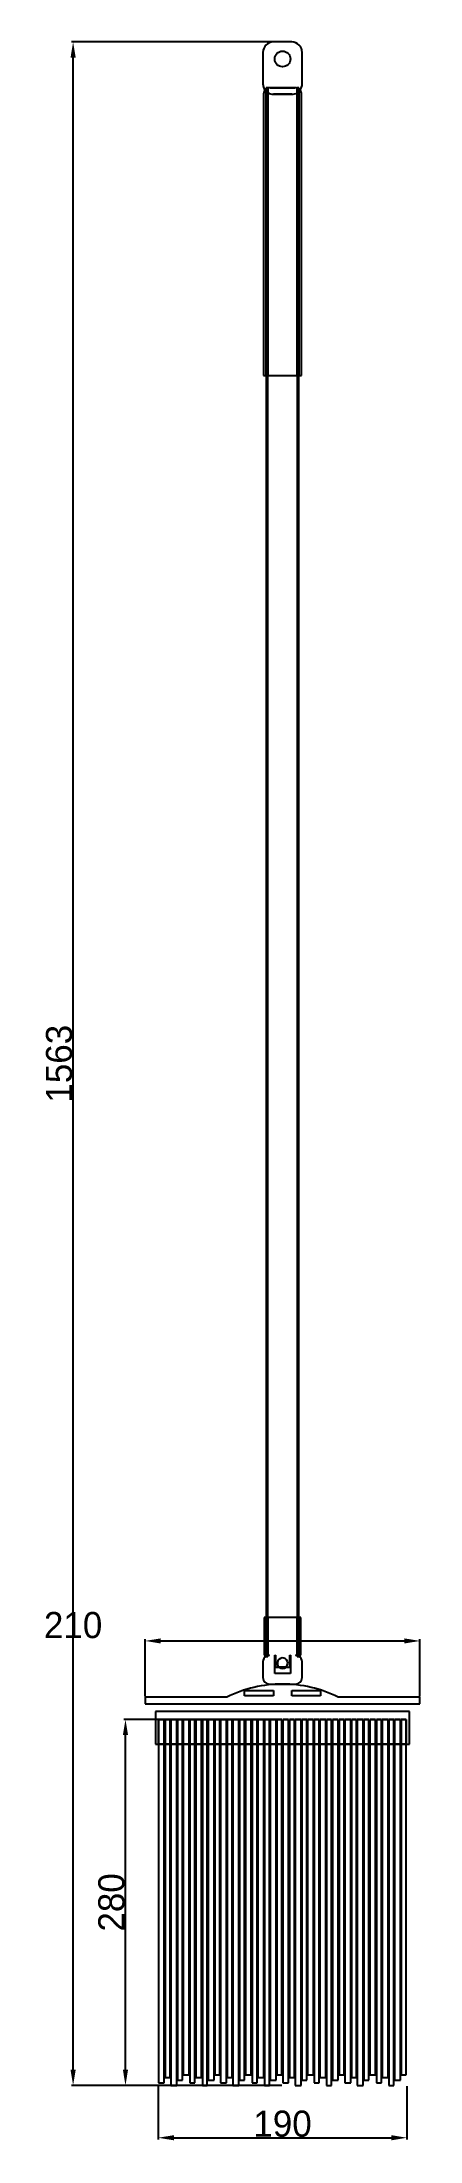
# Model space of a CAD drawing. Header units: millimetres. Extents: x -184 to 105, y -42 to 1563.
import ezdxf

# ---------------------------------------------------------------- set-up
doc = ezdxf.new("R2010")
doc.units = ezdxf.units.MM
doc.dimstyles.get("Standard").update_dxf_attribs({"dimtxt": 20, "dimasz": 12, "dimexe": 1.25, "dimexo": 0.625, "dimtad": 1, "dimcen": 2.5, "dimazin": 3, "dimtfac": 1, "dimtmove": 0, "dimatfit": 3})

msp = doc.modelspace()

# ---------------------------------------------------------------- linework, layer by layer
for p, q in [((7, 1563), (-7, 1563)), ((-15, 1555), (-15, 1531)), ((15, 1531), (15, 1555)), ((-12.5, 1527), (-12.5, 1528)), ((-12.5, 1528), (-11.3, 1528)), ((-11.3, 1528), (-12.5, 1528)), ((-12.5, 1528), (-12.5, 1527)), ((-12.5, 1527), (-12.5, 1525.191)), ((-12.5, 1525.191), (-12.5, 1527)), ((-11.3, 1528), (-11.3, 1527.665)), ((-11.3, 1527.665), (-11.3, 1528)), ((-11.3, 1527.665), (-11.3, 1524.254)), ((-11.3, 1524.254), (-11.3, 1527.665)), ((-9.5, 1528), (9.5, 1528)), ((9.5, 1528), (-9.5, 1528)), ((12.5, 1528), (11.3, 1528)), ((11.3, 1528), (11.3, 1527.665)), ((11.3, 1527.665), (11.3, 1528)), ((11.3, 1528), (12.5, 1528)), ((11.3, 1527.665), (11.3, 1524.254)), ((11.3, 1524.254), (11.3, 1527.665)), ((12.5, 1527), (12.5, 1528)), ((12.5, 1528), (12.5, 1527)), ((12.5, 1525.191), (12.5, 1527)), ((12.5, 1527), (12.5, 1525.191)), ((-14.5, 1523), (-14.5, 1308)), ((-12.5, 1525.191), (-12.5, 1308)), ((-12.5, 1308), (-12.5, 1525.191)), ((-11.3, 1524.254), (-11.3, 1308)), ((-11.3, 1308), (-11.3, 1524.254)), ((7, 1523), (-7, 1523)), ((-7, 1523), (7, 1523)), ((11.3, 1524.254), (11.3, 1308)), ((11.3, 1308), (11.3, 1524.254)), ((12.5, 1308), (12.5, 1525.191)), ((12.5, 1525.191), (12.5, 1308)), ((14.5, 1308), (14.5, 1523)), ((-14.5, 1308), (-12.5, 1308)), ((-11.3, 1308), (-12.5, 1308)), ((-12.5, 1308), (-12.5, 358)), ((-12.5, 1308), (-11.3, 1308)), ((-11.3, 1308), (11.3, 1308)), ((-11.3, 358), (-11.3, 1308)), ((12.5, 1308), (11.3, 1308)), ((11.3, 1308), (11.3, 358)), ((11.3, 1308), (12.5, 1308)), ((12.5, 358), (12.5, 1308)), ((12.5, 1308), (14.5, 1308)), ((-12.5, 358), (-14, 358)), ((-14, 358), (-14, 329)), ((-11.3, 358), (-12.5, 358)), ((-12.5, 358), (-12.5, 329)), ((-12.5, 358), (-11.3, 358)), ((-12.5, 329), (-12.5, 358)), ((11.3, 358), (-11.3, 358)), ((-11.3, 358), (-11.3, 329)), ((-11.3, 329), (-11.3, 358)), ((12.5, 358), (11.3, 358)), ((11.3, 358), (11.3, 329)), ((11.3, 358), (12.5, 358)), ((11.3, 329), (11.3, 358)), ((14, 358), (12.5, 358)), ((12.5, 358), (12.5, 329)), ((12.5, 329), (12.5, 358)), ((14, 329), (14, 358)), ((-15, 324), (-15, 312)), ((-14, 329), (-12.5, 329)), ((-12.5, 329), (-11.3, 329)), ((-11.3, 329), (-12.5, 329)), ((-12.5, 329), (-12.5, 328.33)), ((-12.5, 328), (-12.5, 328.33)), ((-12.5, 328.33), (-12.5, 328)), ((-11.3, 328), (-12.5, 328)), ((-12.5, 328), (-11.3, 328)), ((-11.3, 329), (-10, 329)), ((-11.3, 328.828), (-11.3, 329)), ((-11.3, 328.828), (-11.3, 328)), ((-11.3, 328), (-11.3, 328.828)), ((-6, 315), (-6, 329)), ((-6, 329), (-5.5, 329)), ((-5.5, 329), (-5.5, 320)), ((5.5, 320), (5.5, 329)), ((5.5, 329), (6, 329)), ((6, 329), (6, 315)), ((10, 329), (11.3, 329)), ((11.3, 329), (12.5, 329)), ((12.5, 329), (11.3, 329)), ((11.3, 329), (11.3, 328.828)), ((11.3, 328), (11.3, 328.828)), ((11.3, 328.828), (11.3, 328)), ((12.5, 328), (11.3, 328)), ((11.3, 328), (12.5, 328)), ((12.5, 329), (14, 329)), ((12.5, 328.33), (12.5, 329)), ((12.5, 328.33), (12.5, 328)), ((12.5, 328), (12.5, 328.33)), ((15, 312), (15, 324)), ((-10, 307), (0, 307)), ((6, 315), (-6, 315)), ((-5.5, 320), (-2.646, 320)), ((-2.646, 320), (2.646, 320)), ((2.646, 320), (-2.646, 320)), ((0, 307), (10, 307)), ((2.646, 320), (5.5, 320)), ((-42.5, 297), (-105, 297)), ((-105, 297), (-105, 292)), ((-105, 292), (105, 292)), ((-29, 298), (-29, 302)), ((-29, 302), (-7, 302)), ((-7, 298), (-29, 298)), ((-7, 302), (-7, 298)), ((7, 298), (7, 302)), ((7, 302), (29, 302)), ((29, 298), (7, 298)), ((29, 302), (29, 298)), ((105, 297), (42.5, 297)), ((105, 292), (105, 297)), ((97, 286), (-97, 286)), ((-97, 286), (-97, 261)), ((-90.35, 280), (-94.85, 280)), ((-94.85, 280), (-94.85, 261)), ((-94.85, 261), (-94.85, 280)), ((-94.85, 280), (-90.35, 280)), ((-90.35, 261), (-90.35, 280)), ((-90.35, 280), (-90.35, 261)), ((-89.755, 261), (-89.755, 280)), ((-89.755, 280), (-85.948, 280)), ((-89.755, 280), (-89.755, 261)), ((-85.948, 280), (-89.755, 280)), ((-85.948, 280), (-85.948, 261)), ((-85.948, 261), (-85.948, 280)), ((-85.353, 261), (-85.353, 280)), ((-85.353, 280), (-80.853, 280)), ((-85.353, 280), (-85.353, 261)), ((-80.853, 280), (-85.353, 280)), ((-80.853, 280), (-80.853, 261)), ((-80.853, 261), (-80.853, 280)), ((-80.257, 261), (-80.257, 280)), ((-80.257, 280), (-76.451, 280)), ((-80.257, 280), (-80.257, 261)), ((-76.451, 280), (-80.257, 280)), ((-76.451, 280), (-76.451, 261)), ((-76.451, 261), (-76.451, 280)), ((-75.855, 261), (-75.855, 280)), ((-75.855, 280), (-71.355, 280)), ((-75.855, 280), (-75.855, 261)), ((-71.355, 280), (-75.855, 280)), ((-71.355, 280), (-71.355, 261)), ((-71.355, 261), (-71.355, 280)), ((-70.76, 261), (-70.76, 280)), ((-70.76, 280), (-66.953, 280)), ((-70.76, 280), (-70.76, 261)), ((-66.953, 280), (-70.76, 280)), ((-66.953, 280), (-66.953, 261)), ((-66.953, 261), (-66.953, 280)), ((-66.358, 261), (-66.358, 280)), ((-66.358, 280), (-61.858, 280)), ((-66.358, 280), (-66.358, 261)), ((-61.858, 280), (-66.358, 280)), ((-61.858, 280), (-61.858, 261)), ((-61.858, 261), (-61.858, 280)), ((-61.262, 261), (-61.262, 280)), ((-61.262, 280), (-57.456, 280)), ((-61.262, 280), (-61.262, 261)), ((-57.456, 280), (-61.262, 280)), ((-57.456, 280), (-57.456, 261)), ((-57.456, 261), (-57.456, 280)), ((-56.86, 261), (-56.86, 280)), ((-56.86, 280), (-52.36, 280)), ((-56.86, 280), (-56.86, 261)), ((-52.36, 280), (-56.86, 280)), ((-52.36, 280), (-52.36, 261)), ((-52.36, 261), (-52.36, 280)), ((-51.765, 261), (-51.765, 280)), ((-51.765, 280), (-47.958, 280)), ((-51.765, 280), (-51.765, 261)), ((-47.958, 280), (-51.765, 280)), ((-47.958, 280), (-47.958, 261)), ((-47.958, 261), (-47.958, 280)), ((-47.363, 261), (-47.363, 280)), ((-47.363, 280), (-42.863, 280)), ((-47.363, 280), (-47.363, 261)), ((-42.863, 280), (-47.363, 280)), ((-42.863, 280), (-42.863, 261)), ((-42.863, 261), (-42.863, 280)), ((-42.267, 261), (-42.267, 280)), ((-42.267, 280), (-38.461, 280)), ((-42.267, 280), (-42.267, 261)), ((-38.461, 280), (-42.267, 280)), ((-38.461, 280), (-38.461, 261)), ((-38.461, 261), (-38.461, 280)), ((-37.865, 261), (-37.865, 280)), ((-37.865, 280), (-33.365, 280)), ((-37.865, 280), (-37.865, 261)), ((-33.365, 280), (-37.865, 280)), ((-33.365, 280), (-33.365, 261)), ((-33.365, 261), (-33.365, 280)), ((-32.77, 261), (-32.77, 280)), ((-32.77, 280), (-28.963, 280)), ((-32.77, 280), (-32.77, 261)), ((-28.963, 280), (-32.77, 280)), ((-28.963, 280), (-28.963, 261)), ((-28.963, 261), (-28.963, 280)), ((-28.368, 261), (-28.368, 280)), ((-28.368, 280), (-23.868, 280)), ((-28.368, 280), (-28.368, 261)), ((-23.868, 280), (-28.368, 280)), ((-23.868, 280), (-23.868, 261)), ((-23.868, 261), (-23.868, 280)), ((-23.273, 261), (-23.273, 280)), ((-23.273, 280), (-19.466, 280)), ((-23.273, 280), (-23.273, 261)), ((-19.466, 280), (-23.273, 280)), ((-19.466, 280), (-19.466, 261)), ((-19.466, 261), (-19.466, 280)), ((-18.871, 261), (-18.871, 280)), ((-18.871, 280), (-14.371, 280)), ((-18.871, 280), (-18.871, 261)), ((-14.371, 280), (-18.871, 280)), ((-14.371, 280), (-14.371, 261)), ((-14.371, 261), (-14.371, 280)), ((-13.775, 261), (-13.775, 280)), ((-13.775, 280), (-9.969, 280)), ((-13.775, 280), (-13.775, 261)), ((-9.969, 280), (-13.775, 280)), ((-9.969, 280), (-9.969, 261)), ((-9.969, 261), (-9.969, 280)), ((-9.373, 261), (-9.373, 280)), ((-9.373, 280), (-4.873, 280)), ((-9.373, 280), (-9.373, 261)), ((-4.873, 280), (-9.373, 280)), ((-4.873, 280), (-4.873, 261)), ((-4.873, 261), (-4.873, 280)), ((-4.278, 261), (-4.278, 280)), ((-4.278, 280), (-0.471, 280)), ((-4.278, 280), (-4.278, 261)), ((-0.471, 280), (-4.278, 280)), ((-0.471, 280), (-0.471, 261)), ((-0.471, 261), (-0.471, 280)), ((0.124, 261), (0.124, 280)), ((0.124, 280), (4.624, 280)), ((0.124, 280), (0.124, 261)), ((4.624, 280), (0.124, 280)), ((4.624, 280), (4.624, 261)), ((4.624, 261), (4.624, 280)), ((5.22, 261), (5.22, 280)), ((5.22, 280), (9.026, 280)), ((5.22, 280), (5.22, 261)), ((9.026, 280), (5.22, 280)), ((9.026, 280), (9.026, 261)), ((9.026, 261), (9.026, 280)), ((9.622, 261), (9.622, 280)), ((9.622, 280), (14.122, 280)), ((14.122, 280), (9.622, 280)), ((9.622, 280), (9.622, 261)), ((14.122, 280), (14.122, 261)), ((14.122, 261), (14.122, 280)), ((14.717, 261), (14.717, 280)), ((14.717, 280), (18.524, 280)), ((18.524, 280), (14.717, 280)), ((14.717, 280), (14.717, 261)), ((18.524, 280), (18.524, 261)), ((18.524, 261), (18.524, 280)), ((19.119, 261), (19.119, 280)), ((19.119, 280), (23.619, 280)), ((23.619, 280), (19.119, 280)), ((19.119, 280), (19.119, 261)), ((23.619, 280), (23.619, 261)), ((23.619, 261), (23.619, 280)), ((24.215, 261), (24.215, 280)), ((24.215, 280), (28.021, 280)), ((28.021, 280), (24.215, 280)), ((24.215, 280), (24.215, 261)), ((28.021, 280), (28.021, 261)), ((28.021, 261), (28.021, 280)), ((28.617, 261), (28.617, 280)), ((28.617, 280), (33.117, 280)), ((33.117, 280), (28.617, 280)), ((28.617, 280), (28.617, 261)), ((33.117, 280), (33.117, 261)), ((33.117, 261), (33.117, 280)), ((33.712, 261), (33.712, 280)), ((33.712, 280), (37.519, 280)), ((37.519, 280), (33.712, 280)), ((33.712, 280), (33.712, 261)), ((37.519, 280), (37.519, 261)), ((37.519, 261), (37.519, 280)), ((38.114, 261), (38.114, 280)), ((38.114, 280), (42.614, 280)), ((42.614, 280), (38.114, 280)), ((38.114, 280), (38.114, 261)), ((42.614, 280), (42.614, 261)), ((42.614, 261), (42.614, 280)), ((43.21, 261), (43.21, 280)), ((43.21, 280), (47.016, 280)), ((47.016, 280), (43.21, 280)), ((43.21, 280), (43.21, 261)), ((47.016, 280), (47.016, 261)), ((47.016, 261), (47.016, 280)), ((47.612, 261), (47.612, 280)), ((47.612, 280), (52.112, 280)), ((52.112, 280), (47.612, 280)), ((47.612, 280), (47.612, 261)), ((52.112, 280), (52.112, 261)), ((52.112, 261), (52.112, 280)), ((52.707, 261), (52.707, 280)), ((52.707, 280), (56.514, 280)), ((56.514, 280), (52.707, 280)), ((52.707, 280), (52.707, 261)), ((56.514, 280), (56.514, 261)), ((56.514, 261), (56.514, 280)), ((57.109, 261), (57.109, 280)), ((57.109, 280), (61.609, 280)), ((61.609, 280), (57.109, 280)), ((57.109, 280), (57.109, 261)), ((61.609, 280), (61.609, 261)), ((61.609, 261), (61.609, 280)), ((62.204, 261), (62.204, 280)), ((62.204, 280), (66.011, 280)), ((66.011, 280), (62.204, 280)), ((62.204, 280), (62.204, 261)), ((66.011, 280), (66.011, 261)), ((66.011, 261), (66.011, 280)), ((66.606, 261), (66.606, 280)), ((66.606, 280), (71.106, 280)), ((71.106, 280), (66.606, 280)), ((66.606, 280), (66.606, 261)), ((71.106, 280), (71.106, 261)), ((71.106, 261), (71.106, 280)), ((71.702, 261), (71.702, 280)), ((71.702, 280), (75.508, 280)), ((75.508, 280), (71.702, 280)), ((71.702, 280), (71.702, 261)), ((75.508, 280), (75.508, 261)), ((75.508, 261), (75.508, 280)), ((76.104, 261), (76.104, 280)), ((76.104, 280), (80.604, 280)), ((80.604, 280), (76.104, 280)), ((76.104, 280), (76.104, 261)), ((80.604, 280), (80.604, 261)), ((80.604, 261), (80.604, 280)), ((81.199, 261), (81.199, 280)), ((81.199, 280), (85.006, 280)), ((85.006, 280), (81.199, 280)), ((81.199, 280), (81.199, 261)), ((85.006, 280), (85.006, 261)), ((85.006, 261), (85.006, 280)), ((85.601, 261), (85.601, 280)), ((85.601, 280), (90.101, 280)), ((90.101, 280), (85.601, 280)), ((85.601, 280), (85.601, 261)), ((90.101, 280), (90.101, 261)), ((90.101, 261), (90.101, 280)), ((90.697, 261), (90.697, 280)), ((90.697, 280), (94.503, 280)), ((94.503, 280), (90.697, 280)), ((90.697, 280), (90.697, 261)), ((94.503, 280), (94.503, 261)), ((94.503, 261), (94.503, 280)), ((97, 261), (97, 286)), ((-97, 261), (-94.85, 261)), ((-90.35, 261), (-94.85, 261)), ((-94.85, 261), (-94.85, 2)), ((-94.85, 261), (-90.35, 261)), ((-90.35, 2), (-90.35, 261)), ((-90.35, 261), (-89.755, 261)), ((-85.948, 261), (-89.755, 261)), ((-89.755, 261), (-89.755, 6)), ((-89.755, 261), (-85.948, 261)), ((-85.948, 261), (-85.353, 261)), ((-85.948, 6), (-85.948, 261)), ((-80.853, 261), (-85.353, 261)), ((-85.353, 261), (-85.353, 0)), ((-85.353, 261), (-80.853, 261)), ((-80.853, 261), (-80.257, 261)), ((-80.853, 0), (-80.853, 261)), ((-76.451, 261), (-80.257, 261)), ((-80.257, 261), (-80.257, 4)), ((-80.257, 261), (-76.451, 261)), ((-76.451, 261), (-75.855, 261)), ((-76.451, 4), (-76.451, 261)), ((-71.355, 261), (-75.855, 261)), ((-75.855, 261), (-75.855, 8)), ((-75.855, 261), (-71.355, 261)), ((-71.355, 261), (-70.76, 261)), ((-71.355, 8), (-71.355, 261)), ((-66.953, 261), (-70.76, 261)), ((-70.76, 261), (-70.76, 2)), ((-70.76, 261), (-66.953, 261)), ((-66.953, 261), (-66.358, 261)), ((-66.953, 2), (-66.953, 261)), ((-61.858, 261), (-66.358, 261)), ((-66.358, 261), (-66.358, 6)), ((-66.358, 261), (-61.858, 261)), ((-61.858, 261), (-61.262, 261)), ((-61.858, 6), (-61.858, 261)), ((-57.456, 261), (-61.262, 261)), ((-61.262, 261), (-61.262, 0)), ((-61.262, 261), (-57.456, 261)), ((-57.456, 261), (-56.86, 261)), ((-57.456, 0), (-57.456, 261)), ((-52.36, 261), (-56.86, 261)), ((-56.86, 261), (-56.86, 4)), ((-56.86, 261), (-52.36, 261)), ((-52.36, 261), (-51.765, 261)), ((-52.36, 4), (-52.36, 261)), ((-47.958, 261), (-51.765, 261)), ((-51.765, 261), (-51.765, 8)), ((-51.765, 261), (-47.958, 261)), ((-47.958, 261), (-47.363, 261)), ((-47.958, 8), (-47.958, 261)), ((-42.863, 261), (-47.363, 261)), ((-47.363, 261), (-47.363, 2)), ((-47.363, 261), (-42.863, 261)), ((-42.863, 261), (-42.267, 261)), ((-42.863, 2), (-42.863, 261)), ((-38.461, 261), (-42.267, 261)), ((-42.267, 261), (-42.267, 6)), ((-42.267, 261), (-38.461, 261)), ((-38.461, 261), (-37.865, 261)), ((-38.461, 6), (-38.461, 261)), ((-33.365, 261), (-37.865, 261)), ((-37.865, 261), (-37.865, 0)), ((-37.865, 261), (-33.365, 261)), ((-33.365, 261), (-32.77, 261)), ((-33.365, 0), (-33.365, 261)), ((-28.963, 261), (-32.77, 261)), ((-32.77, 261), (-32.77, 4)), ((-32.77, 261), (-28.963, 261)), ((-28.963, 261), (-28.368, 261)), ((-28.963, 4), (-28.963, 261)), ((-23.868, 261), (-28.368, 261)), ((-28.368, 261), (-28.368, 8)), ((-28.368, 261), (-23.868, 261)), ((-23.868, 261), (-23.273, 261)), ((-23.868, 8), (-23.868, 261)), ((-19.466, 261), (-23.273, 261)), ((-23.273, 261), (-23.273, 2)), ((-23.273, 261), (-19.466, 261)), ((-19.466, 261), (-18.871, 261)), ((-19.466, 2), (-19.466, 261)), ((-14.371, 261), (-18.871, 261)), ((-18.871, 261), (-18.871, 6)), ((-18.871, 261), (-14.371, 261)), ((-14.371, 261), (-13.775, 261)), ((-14.371, 6), (-14.371, 261)), ((-9.969, 261), (-13.775, 261)), ((-13.775, 261), (-13.775, 0)), ((-13.775, 261), (-9.969, 261)), ((-9.969, 261), (-9.373, 261)), ((-9.969, 0), (-9.969, 261)), ((-4.873, 261), (-9.373, 261)), ((-9.373, 261), (-9.373, 4)), ((-9.373, 261), (-4.873, 261)), ((-4.873, 261), (-4.278, 261)), ((-4.873, 4), (-4.873, 261)), ((-0.471, 261), (-4.278, 261)), ((-4.278, 261), (-4.278, 8)), ((-4.278, 261), (-0.471, 261)), ((-0.471, 261), (0.124, 261)), ((-0.471, 8), (-0.471, 261)), ((4.624, 261), (0.124, 261)), ((0.124, 261), (0.124, 2)), ((0.124, 261), (4.624, 261)), ((4.624, 261), (5.22, 261)), ((4.624, 2), (4.624, 261)), ((9.026, 261), (5.22, 261)), ((5.22, 261), (5.22, 6)), ((5.22, 261), (9.026, 261)), ((9.026, 261), (9.622, 261)), ((9.026, 6), (9.026, 261)), ((9.622, 261), (14.122, 261)), ((14.122, 261), (9.622, 261)), ((9.622, 261), (9.622, 0)), ((14.122, 261), (14.717, 261)), ((14.122, 0), (14.122, 261)), ((14.717, 261), (18.524, 261)), ((18.524, 261), (14.717, 261)), ((14.717, 261), (14.717, 4)), ((18.524, 261), (19.119, 261)), ((18.524, 4), (18.524, 261)), ((19.119, 261), (23.619, 261)), ((23.619, 261), (19.119, 261)), ((19.119, 261), (19.119, 8)), ((23.619, 261), (24.215, 261)), ((23.619, 8), (23.619, 261)), ((24.215, 261), (28.021, 261)), ((28.021, 261), (24.215, 261)), ((24.215, 261), (24.215, 2)), ((28.021, 261), (28.617, 261)), ((28.021, 2), (28.021, 261)), ((28.617, 261), (33.117, 261)), ((33.117, 261), (28.617, 261)), ((28.617, 261), (28.617, 6)), ((33.117, 261), (33.712, 261)), ((33.117, 6), (33.117, 261)), ((33.712, 261), (37.519, 261)), ((37.519, 261), (33.712, 261)), ((33.712, 261), (33.712, 0)), ((37.519, 261), (38.114, 261)), ((37.519, 0), (37.519, 261)), ((38.114, 261), (42.614, 261)), ((42.614, 261), (38.114, 261)), ((38.114, 261), (38.114, 4)), ((42.614, 261), (43.21, 261)), ((42.614, 4), (42.614, 261)), ((43.21, 261), (47.016, 261)), ((47.016, 261), (43.21, 261)), ((43.21, 261), (43.21, 8)), ((47.016, 261), (47.612, 261)), ((47.016, 8), (47.016, 261)), ((47.612, 261), (52.112, 261)), ((52.112, 261), (47.612, 261)), ((47.612, 261), (47.612, 2)), ((52.112, 261), (52.707, 261)), ((52.112, 2), (52.112, 261)), ((52.707, 261), (56.514, 261)), ((56.514, 261), (52.707, 261)), ((52.707, 261), (52.707, 6)), ((56.514, 261), (57.109, 261)), ((56.514, 6), (56.514, 261)), ((57.109, 261), (61.609, 261)), ((61.609, 261), (57.109, 261)), ((57.109, 261), (57.109, 0)), ((61.609, 261), (62.204, 261)), ((61.609, 0), (61.609, 261)), ((62.204, 261), (66.011, 261)), ((66.011, 261), (62.204, 261)), ((62.204, 261), (62.204, 4)), ((66.011, 261), (66.606, 261)), ((66.011, 4), (66.011, 261)), ((66.606, 261), (71.106, 261)), ((71.106, 261), (66.606, 261)), ((66.606, 261), (66.606, 8)), ((71.106, 261), (71.702, 261)), ((71.106, 8), (71.106, 261)), ((71.702, 261), (75.508, 261)), ((75.508, 261), (71.702, 261)), ((71.702, 261), (71.702, 2)), ((75.508, 261), (76.104, 261)), ((75.508, 2), (75.508, 261)), ((76.104, 261), (80.604, 261)), ((80.604, 261), (76.104, 261)), ((76.104, 261), (76.104, 6)), ((80.604, 261), (81.199, 261)), ((80.604, 6), (80.604, 261)), ((81.199, 261), (85.006, 261)), ((85.006, 261), (81.199, 261)), ((81.199, 261), (81.199, 0)), ((85.006, 261), (85.601, 261)), ((85.006, 0), (85.006, 261)), ((85.601, 261), (90.101, 261)), ((90.101, 261), (85.601, 261)), ((85.601, 261), (85.601, 4)), ((90.101, 261), (90.697, 261)), ((90.101, 4), (90.101, 261)), ((90.697, 261), (94.503, 261)), ((94.503, 261), (90.697, 261)), ((90.697, 261), (90.697, 8)), ((94.503, 261), (97, 261)), ((94.503, 8), (94.503, 261)), ((-94.85, 2), (-90.35, 2)), ((-89.755, 6), (-85.948, 6)), ((-85.353, 0), (-80.853, 0)), ((-80.257, 4), (-76.451, 4)), ((-75.855, 8), (-71.355, 8)), ((-70.76, 2), (-66.953, 2)), ((-66.358, 6), (-61.858, 6)), ((-61.262, 0), (-57.456, 0)), ((-56.86, 4), (-52.36, 4)), ((-51.765, 8), (-47.958, 8)), ((-47.363, 2), (-42.863, 2)), ((-42.267, 6), (-38.461, 6)), ((-37.865, 0), (-33.365, 0)), ((-32.77, 4), (-28.963, 4)), ((-28.368, 8), (-23.868, 8)), ((-23.273, 2), (-19.466, 2)), ((-18.871, 6), (-14.371, 6)), ((-13.775, 0), (-9.969, 0)), ((-9.373, 4), (-4.873, 4)), ((-4.278, 8), (-0.471, 8)), ((0.124, 2), (4.624, 2)), ((5.22, 6), (9.026, 6)), ((9.622, 0), (14.122, 0)), ((14.717, 4), (18.524, 4)), ((19.119, 8), (23.619, 8)), ((24.215, 2), (28.021, 2)), ((28.617, 6), (33.117, 6)), ((33.712, 0), (37.519, 0)), ((38.114, 4), (42.614, 4)), ((43.21, 8), (47.016, 8)), ((47.612, 2), (52.112, 2)), ((52.707, 6), (56.514, 6)), ((57.109, 0), (61.609, 0)), ((62.204, 4), (66.011, 4)), ((66.606, 8), (71.106, 8)), ((71.702, 2), (75.508, 2)), ((76.104, 6), (80.604, 6)), ((81.199, 0), (85.006, 0)), ((85.601, 4), (90.101, 4)), ((90.697, 8), (94.503, 8))]:
    msp.add_line(p, q)
msp.add_circle((0, 1550), 6)
for centre, radius, start, end in [((-7, 1555), 8, 90, 180), ((7, 1555), 8, 0, 90), ((-7, 1531), 8, -180, -142.799914), ((-7, 1531), 8, -142.799914, -133.432537), ((-7, 1531), 8, -142.799914, -133.432537), ((9.5, 1523), 5, 68.899804, 90), ((9.5, 1523), 5, 68.899804, 90), ((9.5, 1523), 5, 53.130102, 68.899804), ((9.5, 1523), 5, 53.130102, 68.899804), ((9.5, 1523), 5, 39.24513, 53.130102), ((9.5, 1523), 5, 39.24513, 53.130102), ((7, 1531), 8, 313.432537, 322.799914), ((7, 1531), 8, 313.432537, 322.799914), ((7, 1531), 8, 322.799914, 360), ((9.5, 1523), 5, 0, 39.24513), ((-7, 1531), 8, -133.432537, -122.513615), ((-7, 1531), 8, -133.432537, -122.513615), ((-7, 1531), 8, -122.513615, -90), ((-7, 1531), 8, -122.513615, -90), ((7, 1531), 8, 270, 302.513615), ((7, 1531), 8, 270, 302.513615), ((7, 1531), 8, 302.513615, 313.432537), ((7, 1531), 8, 302.513615, 313.432537), ((-10, 324), 5, 120, 180), ((-10, 324), 5, 105.070062, 120), ((-10, 324), 5, 105.070062, 120), ((-10, 324), 5, 90, 105.070062), ((0, 323), 4, 0, 228.590378), ((0, 323), 4, 0, 228.590378), ((0, 323), 4, 311.409622, 360), ((0, 323), 4, 311.409622, 360), ((10, 324), 5, 74.929938, 90), ((10, 324), 5, 60, 74.929938), ((10, 324), 5, 60, 74.929938), ((10, 324), 5, 0, 60), ((0, 211.688), 95.312, 90, 116.48104), ((-10, 312), 5, -180, -90), ((0, 323), 4, 228.590378, 311.409622), ((0, 211.688), 95.312, 63.51896, 90), ((10, 312), 5, 270, 360)]:
    msp.add_arc(centre, radius, start, end)
for points, knots in [([(-13.372, 1526.163), (-13.379, 1526.155), (-13.385, 1526.148), (-13.391, 1526.14), (-13.397, 1526.132), (-13.404, 1526.124), (-13.41, 1526.116), (-13.416, 1526.109), (-13.431, 1526.089), (-13.44, 1526.078), (-13.449, 1526.067), (-13.458, 1526.055), (-13.467, 1526.044), (-13.476, 1526.032), (-13.485, 1526.021), (-13.502, 1525.997), (-13.511, 1525.986), (-13.519, 1525.974), (-13.528, 1525.962), (-13.537, 1525.951), (-13.545, 1525.939), (-13.554, 1525.927), (-13.57, 1525.904), (-13.579, 1525.892), (-13.587, 1525.88), (-13.596, 1525.868), (-13.604, 1525.856), (-13.612, 1525.844), (-13.62, 1525.833), (-13.636, 1525.809), (-13.644, 1525.797), (-13.652, 1525.786), (-13.66, 1525.774), (-13.668, 1525.763), (-13.675, 1525.751), (-13.683, 1525.739), (-13.698, 1525.716), (-13.706, 1525.704), (-13.713, 1525.692), (-13.721, 1525.68), (-13.728, 1525.669), (-13.736, 1525.657), (-13.743, 1525.645), (-13.758, 1525.621), (-13.766, 1525.608), (-13.773, 1525.596), (-13.781, 1525.583), (-13.788, 1525.571), (-13.796, 1525.559), (-13.803, 1525.546), (-13.817, 1525.522), (-13.824, 1525.51), (-13.831, 1525.499), (-13.838, 1525.487), (-13.844, 1525.475), (-13.851, 1525.464), (-13.858, 1525.452), (-13.871, 1525.427), (-13.878, 1525.415), (-13.885, 1525.402), (-13.892, 1525.389), (-13.899, 1525.377), (-13.906, 1525.364), (-13.913, 1525.351), (-13.926, 1525.325), (-13.933, 1525.312), (-13.94, 1525.3), (-13.946, 1525.287), (-13.953, 1525.274), (-13.96, 1525.261), (-13.966, 1525.248), (-13.979, 1525.222), (-13.986, 1525.209), (-13.992, 1525.196), (-13.998, 1525.183), (-14.005, 1525.17), (-14.011, 1525.157), (-14.017, 1525.144), (-14.029, 1525.118), (-14.035, 1525.105), (-14.041, 1525.093), (-14.047, 1525.08), (-14.053, 1525.067), (-14.058, 1525.054), (-14.064, 1525.042), (-14.076, 1525.016), (-14.082, 1525.002), (-14.087, 1524.989), (-14.093, 1524.976), (-14.099, 1524.962), (-14.104, 1524.949), (-14.11, 1524.936), (-14.121, 1524.909), (-14.127, 1524.896), (-14.132, 1524.882), (-14.138, 1524.869), (-14.143, 1524.855), (-14.148, 1524.842), (-14.154, 1524.828), (-14.164, 1524.801), (-14.169, 1524.788), (-14.175, 1524.774), (-14.18, 1524.761), (-14.185, 1524.747), (-14.19, 1524.734), (-14.195, 1524.72), (-14.204, 1524.694), (-14.209, 1524.681), (-14.214, 1524.668), (-14.218, 1524.655), (-14.222, 1524.643), (-14.227, 1524.63), (-14.231, 1524.617), (-14.24, 1524.591), (-14.245, 1524.577), (-14.249, 1524.563), (-14.254, 1524.549), (-14.258, 1524.536), (-14.263, 1524.522), (-14.267, 1524.508), (-14.276, 1524.48), (-14.28, 1524.467), (-14.284, 1524.453), (-14.289, 1524.439), (-14.293, 1524.425), (-14.297, 1524.411), (-14.301, 1524.397), (-14.309, 1524.37), (-14.313, 1524.356), (-14.316, 1524.343), (-14.32, 1524.329), (-14.324, 1524.316), (-14.327, 1524.302), (-14.331, 1524.289), (-14.338, 1524.262), (-14.342, 1524.248), (-14.345, 1524.235), (-14.349, 1524.221), (-14.352, 1524.207), (-14.355, 1524.194), (-14.359, 1524.18), (-14.365, 1524.155), (-14.368, 1524.142), (-14.371, 1524.13), (-14.373, 1524.118), (-14.376, 1524.106), (-14.379, 1524.094), (-14.382, 1524.081), (-14.387, 1524.055), (-14.39, 1524.041), (-14.393, 1524.027), (-14.396, 1524.013), (-14.399, 1523.998), (-14.402, 1523.984), (-14.405, 1523.97), (-14.411, 1523.941), (-14.413, 1523.927), (-14.416, 1523.913), (-14.419, 1523.899), (-14.421, 1523.884), (-14.424, 1523.87), (-14.426, 1523.856), (-14.431, 1523.827), (-14.433, 1523.813), (-14.436, 1523.799), (-14.438, 1523.784), (-14.44, 1523.77), (-14.443, 1523.756), (-14.445, 1523.741), (-14.449, 1523.713), (-14.451, 1523.698), (-14.453, 1523.684), (-14.455, 1523.67), (-14.457, 1523.655), (-14.459, 1523.641), (-14.461, 1523.627), (-14.464, 1523.598), (-14.466, 1523.583), (-14.468, 1523.569), (-14.469, 1523.555), (-14.471, 1523.54), (-14.472, 1523.526), (-14.474, 1523.511), (-14.477, 1523.483), (-14.478, 1523.468), (-14.479, 1523.454), (-14.481, 1523.439), (-14.482, 1523.425), (-14.483, 1523.41), (-14.484, 1523.396), (-14.487, 1523.366), (-14.488, 1523.35), (-14.489, 1523.334), (-14.49, 1523.318), (-14.491, 1523.302), (-14.492, 1523.286), (-14.493, 1523.27), (-14.494, 1523.244), (-14.494, 1523.235), (-14.495, 1523.225), (-14.495, 1523.216), (-14.496, 1523.206), (-14.496, 1523.197), (-14.496, 1523.187), (-14.498, 1523.156), (-14.498, 1523.133), (-14.499, 1523.111), (-14.499, 1523.089), (-14.5, 1523.067), (-14.5, 1523.044), (-14.5, 1523.022), (-14.5, 1523)], [0, 0, 0, 0, 0, 0, 0, 0, 0, 0.02339707, 0.02339707, 0.02339707, 0.02339707, 0.02339707, 0.02339707, 0.02339707, 0.05725419, 0.05725419, 0.05725419, 0.05725419, 0.05725419, 0.05725419, 0.05725419, 0.09111132, 0.09111132, 0.09111132, 0.09111132, 0.09111132, 0.09111132, 0.09111132, 0.12496844, 0.12496844, 0.12496844, 0.12496844, 0.12496844, 0.12496844, 0.12496844, 0.15765808, 0.15765808, 0.15765808, 0.15765808, 0.15765808, 0.15765808, 0.15765808, 0.19034772, 0.19034772, 0.19034772, 0.19034772, 0.19034772, 0.19034772, 0.19034772, 0.22420484, 0.22420484, 0.22420484, 0.22420484, 0.22420484, 0.22420484, 0.22420484, 0.25572699, 0.25572699, 0.25572699, 0.25572699, 0.25572699, 0.25572699, 0.25572699, 0.28958412, 0.28958412, 0.28958412, 0.28958412, 0.28958412, 0.28958412, 0.28958412, 0.32344124, 0.32344124, 0.32344124, 0.32344124, 0.32344124, 0.32344124, 0.32344124, 0.35729837, 0.35729837, 0.35729837, 0.35729837, 0.35729837, 0.35729837, 0.35729837, 0.38998801, 0.38998801, 0.38998801, 0.38998801, 0.38998801, 0.38998801, 0.38998801, 0.42384513, 0.42384513, 0.42384513, 0.42384513, 0.42384513, 0.42384513, 0.42384513, 0.45770226, 0.45770226, 0.45770226, 0.45770226, 0.45770226, 0.45770226, 0.45770226, 0.49155938, 0.49155938, 0.49155938, 0.49155938, 0.49155938, 0.49155938, 0.49155938, 0.52308153, 0.52308153, 0.52308153, 0.52308153, 0.52308153, 0.52308153, 0.52308153, 0.55693866, 0.55693866, 0.55693866, 0.55693866, 0.55693866, 0.55693866, 0.55693866, 0.59079578, 0.59079578, 0.59079578, 0.59079578, 0.59079578, 0.59079578, 0.59079578, 0.62348542, 0.62348542, 0.62348542, 0.62348542, 0.62348542, 0.62348542, 0.62348542, 0.65617506, 0.65617506, 0.65617506, 0.65617506, 0.65617506, 0.65617506, 0.65617506, 0.68536224, 0.68536224, 0.68536224, 0.68536224, 0.68536224, 0.68536224, 0.68536224, 0.71921936, 0.71921936, 0.71921936, 0.71921936, 0.71921936, 0.71921936, 0.71921936, 0.75307649, 0.75307649, 0.75307649, 0.75307649, 0.75307649, 0.75307649, 0.75307649, 0.78693361, 0.78693361, 0.78693361, 0.78693361, 0.78693361, 0.78693361, 0.78693361, 0.82079074, 0.82079074, 0.82079074, 0.82079074, 0.82079074, 0.82079074, 0.82079074, 0.85464786, 0.85464786, 0.85464786, 0.85464786, 0.85464786, 0.85464786, 0.85464786, 0.88850499, 0.88850499, 0.88850499, 0.88850499, 0.88850499, 0.88850499, 0.88850499, 0.92586457, 0.92586457, 0.92586457, 0.92586457, 0.92586457, 0.92586457, 0.92586457, 0.94804683, 0.94804683, 0.94804683, 0.94804683, 0.94804683, 0.94804683, 0.94804683, 1, 1, 1, 1, 1, 1, 1, 1, 1]), ([(-12.5, 1527), (-12.506, 1526.996), (-12.511, 1526.992), (-12.517, 1526.987), (-12.522, 1526.983), (-12.528, 1526.979), (-12.534, 1526.975), (-12.539, 1526.97), (-12.556, 1526.957), (-12.568, 1526.948), (-12.579, 1526.939), (-12.591, 1526.93), (-12.602, 1526.921), (-12.613, 1526.912), (-12.625, 1526.903), (-12.647, 1526.885), (-12.659, 1526.876), (-12.67, 1526.867), (-12.681, 1526.858), (-12.692, 1526.848), (-12.703, 1526.839), (-12.714, 1526.83), (-12.737, 1526.811), (-12.748, 1526.802), (-12.759, 1526.792), (-12.77, 1526.783), (-12.781, 1526.773), (-12.791, 1526.764), (-12.802, 1526.754), (-12.824, 1526.735), (-12.835, 1526.725), (-12.846, 1526.716), (-12.856, 1526.706), (-12.867, 1526.696), (-12.878, 1526.687), (-12.889, 1526.677), (-12.91, 1526.657), (-12.92, 1526.647), (-12.931, 1526.637), (-12.941, 1526.627), (-12.952, 1526.617), (-12.962, 1526.607), (-12.973, 1526.597), (-12.992, 1526.579), (-13, 1526.57), (-13.009, 1526.562), (-13.018, 1526.553), (-13.026, 1526.545), (-13.035, 1526.537), (-13.043, 1526.528), (-13.061, 1526.51), (-13.07, 1526.501), (-13.079, 1526.492), (-13.088, 1526.482), (-13.097, 1526.473), (-13.106, 1526.464), (-13.115, 1526.454), (-13.133, 1526.435), (-13.143, 1526.425), (-13.153, 1526.414), (-13.162, 1526.404), (-13.172, 1526.394), (-13.181, 1526.384), (-13.191, 1526.373), (-13.21, 1526.352), (-13.22, 1526.341), (-13.229, 1526.331), (-13.239, 1526.32), (-13.248, 1526.309), (-13.258, 1526.298), (-13.268, 1526.287), (-13.286, 1526.266), (-13.295, 1526.255), (-13.304, 1526.244), (-13.314, 1526.234), (-13.323, 1526.223), (-13.332, 1526.212), (-13.341, 1526.202), (-13.352, 1526.187), (-13.355, 1526.184), (-13.358, 1526.181), (-13.361, 1526.177), (-13.364, 1526.174), (-13.367, 1526.17), (-13.369, 1526.167), (-13.372, 1526.163)], [0, 0, 0, 0, 0, 0, 0, 0, 0, 0.04648011, 0.04648011, 0.04648011, 0.04648011, 0.04648011, 0.04648011, 0.04648011, 0.14217546, 0.14217546, 0.14217546, 0.14217546, 0.14217546, 0.14217546, 0.14217546, 0.23787081, 0.23787081, 0.23787081, 0.23787081, 0.23787081, 0.23787081, 0.23787081, 0.33356616, 0.33356616, 0.33356616, 0.33356616, 0.33356616, 0.33356616, 0.33356616, 0.42926151, 0.42926151, 0.42926151, 0.42926151, 0.42926151, 0.42926151, 0.42926151, 0.52495686, 0.52495686, 0.52495686, 0.52495686, 0.52495686, 0.52495686, 0.52495686, 0.60415301, 0.60415301, 0.60415301, 0.60415301, 0.60415301, 0.60415301, 0.60415301, 0.68994884, 0.68994884, 0.68994884, 0.68994884, 0.68994884, 0.68994884, 0.68994884, 0.78234435, 0.78234435, 0.78234435, 0.78234435, 0.78234435, 0.78234435, 0.78234435, 0.8780397, 0.8780397, 0.8780397, 0.8780397, 0.8780397, 0.8780397, 0.8780397, 0.97043521, 0.97043521, 0.97043521, 0.97043521, 0.97043521, 0.97043521, 0.97043521, 1, 1, 1, 1, 1, 1, 1, 1, 1]), ([(-12.5, 1527), (-12.506, 1526.996), (-12.511, 1526.992), (-12.517, 1526.987), (-12.522, 1526.983), (-12.528, 1526.979), (-12.534, 1526.975), (-12.539, 1526.97), (-12.556, 1526.957), (-12.568, 1526.948), (-12.579, 1526.939), (-12.591, 1526.93), (-12.602, 1526.921), (-12.613, 1526.912), (-12.625, 1526.903), (-12.647, 1526.885), (-12.659, 1526.876), (-12.67, 1526.867), (-12.681, 1526.858), (-12.692, 1526.848), (-12.703, 1526.839), (-12.714, 1526.83), (-12.737, 1526.811), (-12.748, 1526.802), (-12.759, 1526.792), (-12.77, 1526.783), (-12.781, 1526.773), (-12.791, 1526.764), (-12.802, 1526.754), (-12.824, 1526.735), (-12.835, 1526.725), (-12.846, 1526.716), (-12.856, 1526.706), (-12.867, 1526.696), (-12.878, 1526.687), (-12.889, 1526.677), (-12.91, 1526.657), (-12.92, 1526.647), (-12.931, 1526.637), (-12.941, 1526.627), (-12.952, 1526.617), (-12.962, 1526.607), (-12.973, 1526.597), (-12.992, 1526.579), (-13, 1526.57), (-13.009, 1526.562), (-13.018, 1526.553), (-13.026, 1526.545), (-13.035, 1526.537), (-13.043, 1526.528), (-13.061, 1526.51), (-13.07, 1526.501), (-13.079, 1526.492), (-13.088, 1526.482), (-13.097, 1526.473), (-13.106, 1526.464), (-13.115, 1526.454), (-13.133, 1526.435), (-13.143, 1526.425), (-13.153, 1526.414), (-13.162, 1526.404), (-13.172, 1526.394), (-13.181, 1526.384), (-13.191, 1526.373), (-13.21, 1526.352), (-13.22, 1526.341), (-13.229, 1526.331), (-13.239, 1526.32), (-13.248, 1526.309), (-13.258, 1526.298), (-13.268, 1526.287), (-13.286, 1526.266), (-13.295, 1526.255), (-13.304, 1526.244), (-13.314, 1526.234), (-13.323, 1526.223), (-13.332, 1526.212), (-13.341, 1526.202), (-13.352, 1526.187), (-13.355, 1526.184), (-13.358, 1526.181), (-13.361, 1526.177), (-13.364, 1526.174), (-13.367, 1526.17), (-13.369, 1526.167), (-13.372, 1526.163)], [0, 0, 0, 0, 0, 0, 0, 0, 0, 0.04648011, 0.04648011, 0.04648011, 0.04648011, 0.04648011, 0.04648011, 0.04648011, 0.14217546, 0.14217546, 0.14217546, 0.14217546, 0.14217546, 0.14217546, 0.14217546, 0.23787081, 0.23787081, 0.23787081, 0.23787081, 0.23787081, 0.23787081, 0.23787081, 0.33356616, 0.33356616, 0.33356616, 0.33356616, 0.33356616, 0.33356616, 0.33356616, 0.42926151, 0.42926151, 0.42926151, 0.42926151, 0.42926151, 0.42926151, 0.42926151, 0.52495686, 0.52495686, 0.52495686, 0.52495686, 0.52495686, 0.52495686, 0.52495686, 0.60415301, 0.60415301, 0.60415301, 0.60415301, 0.60415301, 0.60415301, 0.60415301, 0.68994884, 0.68994884, 0.68994884, 0.68994884, 0.68994884, 0.68994884, 0.68994884, 0.78234435, 0.78234435, 0.78234435, 0.78234435, 0.78234435, 0.78234435, 0.78234435, 0.8780397, 0.8780397, 0.8780397, 0.8780397, 0.8780397, 0.8780397, 0.8780397, 0.97043521, 0.97043521, 0.97043521, 0.97043521, 0.97043521, 0.97043521, 0.97043521, 1, 1, 1, 1, 1, 1, 1, 1, 1]), ([(-11.3, 1527.665), (-11.308, 1527.662), (-11.315, 1527.659), (-11.323, 1527.656), (-11.33, 1527.653), (-11.338, 1527.65), (-11.345, 1527.647), (-11.353, 1527.644), (-11.374, 1527.636), (-11.386, 1527.63), (-11.399, 1527.625), (-11.412, 1527.62), (-11.425, 1527.615), (-11.438, 1527.609), (-11.451, 1527.604), (-11.477, 1527.592), (-11.491, 1527.587), (-11.504, 1527.581), (-11.517, 1527.575), (-11.53, 1527.569), (-11.544, 1527.563), (-11.557, 1527.557), (-11.583, 1527.545), (-11.596, 1527.539), (-11.61, 1527.533), (-11.623, 1527.527), (-11.636, 1527.521), (-11.649, 1527.515), (-11.662, 1527.508), (-11.688, 1527.496), (-11.701, 1527.489), (-11.714, 1527.483), (-11.727, 1527.477), (-11.74, 1527.47), (-11.753, 1527.464), (-11.766, 1527.457), (-11.792, 1527.444), (-11.805, 1527.437), (-11.817, 1527.431), (-11.83, 1527.424), (-11.843, 1527.417), (-11.856, 1527.41), (-11.869, 1527.403), (-11.893, 1527.39), (-11.904, 1527.384), (-11.916, 1527.378), (-11.927, 1527.371), (-11.938, 1527.365), (-11.95, 1527.359), (-11.961, 1527.352), (-11.985, 1527.339), (-11.998, 1527.332), (-12.01, 1527.324), (-12.023, 1527.317), (-12.035, 1527.31), (-12.048, 1527.302), (-12.06, 1527.295), (-12.084, 1527.28), (-12.096, 1527.273), (-12.108, 1527.266), (-12.12, 1527.258), (-12.132, 1527.251), (-12.144, 1527.244), (-12.156, 1527.236), (-12.18, 1527.221), (-12.192, 1527.213), (-12.204, 1527.205), (-12.217, 1527.198), (-12.229, 1527.19), (-12.241, 1527.182), (-12.253, 1527.174), (-12.277, 1527.158), (-12.289, 1527.15), (-12.301, 1527.142), (-12.313, 1527.134), (-12.325, 1527.125), (-12.337, 1527.117), (-12.349, 1527.109), (-12.372, 1527.093), (-12.384, 1527.085), (-12.395, 1527.076), (-12.407, 1527.068), (-12.418, 1527.06), (-12.429, 1527.052), (-12.441, 1527.044), (-12.458, 1527.031), (-12.464, 1527.027), (-12.47, 1527.022), (-12.476, 1527.018), (-12.482, 1527.013), (-12.488, 1527.009), (-12.494, 1527.004), (-12.5, 1527)], [0, 0, 0, 0, 0, 0, 0, 0, 0, 0.04725889, 0.04725889, 0.04725889, 0.04725889, 0.04725889, 0.04725889, 0.04725889, 0.12861167, 0.12861167, 0.12861167, 0.12861167, 0.12861167, 0.12861167, 0.12861167, 0.2128699, 0.2128699, 0.2128699, 0.2128699, 0.2128699, 0.2128699, 0.2128699, 0.29712814, 0.29712814, 0.29712814, 0.29712814, 0.29712814, 0.29712814, 0.29712814, 0.38138638, 0.38138638, 0.38138638, 0.38138638, 0.38138638, 0.38138638, 0.38138638, 0.46564462, 0.46564462, 0.46564462, 0.46564462, 0.46564462, 0.46564462, 0.46564462, 0.54118649, 0.54118649, 0.54118649, 0.54118649, 0.54118649, 0.54118649, 0.54118649, 0.62544473, 0.62544473, 0.62544473, 0.62544473, 0.62544473, 0.62544473, 0.62544473, 0.70679751, 0.70679751, 0.70679751, 0.70679751, 0.70679751, 0.70679751, 0.70679751, 0.79105575, 0.79105575, 0.79105575, 0.79105575, 0.79105575, 0.79105575, 0.79105575, 0.87531398, 0.87531398, 0.87531398, 0.87531398, 0.87531398, 0.87531398, 0.87531398, 0.95666676, 0.95666676, 0.95666676, 0.95666676, 0.95666676, 0.95666676, 0.95666676, 1, 1, 1, 1, 1, 1, 1, 1, 1]), ([(-11.3, 1527.665), (-11.308, 1527.662), (-11.315, 1527.659), (-11.323, 1527.656), (-11.33, 1527.653), (-11.338, 1527.65), (-11.345, 1527.647), (-11.353, 1527.644), (-11.374, 1527.636), (-11.386, 1527.63), (-11.399, 1527.625), (-11.412, 1527.62), (-11.425, 1527.615), (-11.438, 1527.609), (-11.451, 1527.604), (-11.477, 1527.592), (-11.491, 1527.587), (-11.504, 1527.581), (-11.517, 1527.575), (-11.53, 1527.569), (-11.544, 1527.563), (-11.557, 1527.557), (-11.583, 1527.545), (-11.596, 1527.539), (-11.61, 1527.533), (-11.623, 1527.527), (-11.636, 1527.521), (-11.649, 1527.515), (-11.662, 1527.508), (-11.688, 1527.496), (-11.701, 1527.489), (-11.714, 1527.483), (-11.727, 1527.477), (-11.74, 1527.47), (-11.753, 1527.464), (-11.766, 1527.457), (-11.792, 1527.444), (-11.805, 1527.437), (-11.817, 1527.431), (-11.83, 1527.424), (-11.843, 1527.417), (-11.856, 1527.41), (-11.869, 1527.403), (-11.893, 1527.39), (-11.904, 1527.384), (-11.916, 1527.378), (-11.927, 1527.371), (-11.938, 1527.365), (-11.95, 1527.359), (-11.961, 1527.352), (-11.985, 1527.339), (-11.998, 1527.332), (-12.01, 1527.324), (-12.023, 1527.317), (-12.035, 1527.31), (-12.048, 1527.302), (-12.06, 1527.295), (-12.084, 1527.28), (-12.096, 1527.273), (-12.108, 1527.266), (-12.12, 1527.258), (-12.132, 1527.251), (-12.144, 1527.244), (-12.156, 1527.236), (-12.18, 1527.221), (-12.192, 1527.213), (-12.204, 1527.205), (-12.217, 1527.198), (-12.229, 1527.19), (-12.241, 1527.182), (-12.253, 1527.174), (-12.277, 1527.158), (-12.289, 1527.15), (-12.301, 1527.142), (-12.313, 1527.134), (-12.325, 1527.125), (-12.337, 1527.117), (-12.349, 1527.109), (-12.372, 1527.093), (-12.384, 1527.085), (-12.395, 1527.076), (-12.407, 1527.068), (-12.418, 1527.06), (-12.429, 1527.052), (-12.441, 1527.044), (-12.458, 1527.031), (-12.464, 1527.027), (-12.47, 1527.022), (-12.476, 1527.018), (-12.482, 1527.013), (-12.488, 1527.009), (-12.494, 1527.004), (-12.5, 1527)], [0, 0, 0, 0, 0, 0, 0, 0, 0, 0.04725889, 0.04725889, 0.04725889, 0.04725889, 0.04725889, 0.04725889, 0.04725889, 0.12861167, 0.12861167, 0.12861167, 0.12861167, 0.12861167, 0.12861167, 0.12861167, 0.2128699, 0.2128699, 0.2128699, 0.2128699, 0.2128699, 0.2128699, 0.2128699, 0.29712814, 0.29712814, 0.29712814, 0.29712814, 0.29712814, 0.29712814, 0.29712814, 0.38138638, 0.38138638, 0.38138638, 0.38138638, 0.38138638, 0.38138638, 0.38138638, 0.46564462, 0.46564462, 0.46564462, 0.46564462, 0.46564462, 0.46564462, 0.46564462, 0.54118649, 0.54118649, 0.54118649, 0.54118649, 0.54118649, 0.54118649, 0.54118649, 0.62544473, 0.62544473, 0.62544473, 0.62544473, 0.62544473, 0.62544473, 0.62544473, 0.70679751, 0.70679751, 0.70679751, 0.70679751, 0.70679751, 0.70679751, 0.70679751, 0.79105575, 0.79105575, 0.79105575, 0.79105575, 0.79105575, 0.79105575, 0.79105575, 0.87531398, 0.87531398, 0.87531398, 0.87531398, 0.87531398, 0.87531398, 0.87531398, 0.95666676, 0.95666676, 0.95666676, 0.95666676, 0.95666676, 0.95666676, 0.95666676, 1, 1, 1, 1, 1, 1, 1, 1, 1]), ([(-9.5, 1528), (-9.507, 1528), (-9.514, 1528), (-9.521, 1528), (-9.528, 1528), (-9.534, 1528), (-9.541, 1528), (-9.548, 1528), (-9.563, 1528), (-9.57, 1528), (-9.578, 1527.999), (-9.585, 1527.999), (-9.593, 1527.999), (-9.6, 1527.999), (-9.608, 1527.999), (-9.627, 1527.998), (-9.639, 1527.998), (-9.651, 1527.998), (-9.663, 1527.997), (-9.675, 1527.997), (-9.687, 1527.997), (-9.699, 1527.996), (-9.725, 1527.995), (-9.74, 1527.994), (-9.754, 1527.994), (-9.769, 1527.993), (-9.783, 1527.992), (-9.798, 1527.991), (-9.812, 1527.99), (-9.841, 1527.988), (-9.856, 1527.987), (-9.87, 1527.986), (-9.885, 1527.985), (-9.899, 1527.984), (-9.914, 1527.983), (-9.928, 1527.982), (-9.956, 1527.979), (-9.97, 1527.978), (-9.984, 1527.977), (-9.998, 1527.975), (-10.012, 1527.974), (-10.026, 1527.972), (-10.04, 1527.971), (-10.068, 1527.968), (-10.083, 1527.966), (-10.097, 1527.964), (-10.111, 1527.963), (-10.126, 1527.961), (-10.14, 1527.959), (-10.154, 1527.957), (-10.183, 1527.953), (-10.197, 1527.951), (-10.21, 1527.949), (-10.224, 1527.947), (-10.238, 1527.945), (-10.252, 1527.943), (-10.266, 1527.941), (-10.293, 1527.937), (-10.307, 1527.934), (-10.321, 1527.932), (-10.335, 1527.93), (-10.349, 1527.927), (-10.362, 1527.925), (-10.376, 1527.923), (-10.404, 1527.918), (-10.419, 1527.915), (-10.433, 1527.912), (-10.447, 1527.91), (-10.461, 1527.907), (-10.475, 1527.904), (-10.49, 1527.901), (-10.518, 1527.895), (-10.532, 1527.892), (-10.546, 1527.889), (-10.561, 1527.886), (-10.575, 1527.883), (-10.589, 1527.88), (-10.603, 1527.877), (-10.631, 1527.87), (-10.645, 1527.867), (-10.66, 1527.864), (-10.674, 1527.86), (-10.688, 1527.857), (-10.702, 1527.853), (-10.716, 1527.85), (-10.743, 1527.843), (-10.757, 1527.839), (-10.771, 1527.836), (-10.784, 1527.832), (-10.798, 1527.829), (-10.811, 1527.825), (-10.825, 1527.821), (-10.851, 1527.814), (-10.863, 1527.811), (-10.876, 1527.807), (-10.888, 1527.803), (-10.901, 1527.8), (-10.913, 1527.796), (-10.926, 1527.793), (-10.952, 1527.785), (-10.966, 1527.78), (-10.98, 1527.776), (-10.993, 1527.772), (-11.007, 1527.767), (-11.021, 1527.763), (-11.035, 1527.759), (-11.062, 1527.75), (-11.076, 1527.745), (-11.09, 1527.741), (-11.104, 1527.736), (-11.117, 1527.731), (-11.131, 1527.727), (-11.145, 1527.722), (-11.171, 1527.712), (-11.184, 1527.708), (-11.197, 1527.703), (-11.209, 1527.699), (-11.222, 1527.694), (-11.235, 1527.69), (-11.247, 1527.685), (-11.265, 1527.678), (-11.27, 1527.676), (-11.275, 1527.674), (-11.28, 1527.672), (-11.285, 1527.671), (-11.29, 1527.669), (-11.295, 1527.667), (-11.3, 1527.665)], [0, 0, 0, 0, 0, 0, 0, 0, 0, 0.007018179, 0.007018179, 0.007018179, 0.007018179, 0.007018179, 0.007018179, 0.007018179, 0.014654543, 0.014654543, 0.014654543, 0.014654543, 0.014654543, 0.014654543, 0.014654543, 0.026872725, 0.026872725, 0.026872725, 0.026872725, 0.026872725, 0.026872725, 0.026872725, 0.041636361, 0.041636361, 0.041636361, 0.041636361, 0.041636361, 0.041636361, 0.041636361, 0.056399997, 0.056399997, 0.056399997, 0.056399997, 0.056399997, 0.056399997, 0.056399997, 0.070654543, 0.070654543, 0.070654543, 0.070654543, 0.070654543, 0.070654543, 0.070654543, 0.085418179, 0.085418179, 0.085418179, 0.085418179, 0.085418179, 0.085418179, 0.085418179, 0.099672725, 0.099672725, 0.099672725, 0.099672725, 0.099672725, 0.099672725, 0.099672725, 0.11392727, 0.11392727, 0.11392727, 0.11392727, 0.11392727, 0.11392727, 0.11392727, 0.128690907, 0.128690907, 0.128690907, 0.128690907, 0.128690907, 0.128690907, 0.128690907, 0.143454543, 0.143454543, 0.143454543, 0.143454543, 0.143454543, 0.143454543, 0.143454543, 0.158218179, 0.158218179, 0.158218179, 0.158218179, 0.158218179, 0.158218179, 0.158218179, 0.172472725, 0.172472725, 0.172472725, 0.172472725, 0.172472725, 0.172472725, 0.172472725, 0.185709089, 0.185709089, 0.185709089, 0.185709089, 0.185709089, 0.185709089, 0.185709089, 0.200472725, 0.200472725, 0.200472725, 0.200472725, 0.200472725, 0.200472725, 0.200472725, 0.215236361, 0.215236361, 0.215236361, 0.215236361, 0.215236361, 0.215236361, 0.215236361, 0.228981816, 0.228981816, 0.228981816, 0.228981816, 0.228981816, 0.228981816, 0.228981816, 0.23444662, 0.23444662, 0.23444662, 0.23444662, 0.23444662, 0.23444662, 0.23444662, 0.23444662, 0.23444662]), ([(-9.5, 1528), (-9.507, 1528), (-9.514, 1528), (-9.521, 1528), (-9.528, 1528), (-9.534, 1528), (-9.541, 1528), (-9.548, 1528), (-9.563, 1528), (-9.57, 1528), (-9.578, 1527.999), (-9.585, 1527.999), (-9.593, 1527.999), (-9.6, 1527.999), (-9.608, 1527.999), (-9.627, 1527.998), (-9.639, 1527.998), (-9.651, 1527.998), (-9.663, 1527.997), (-9.675, 1527.997), (-9.687, 1527.997), (-9.699, 1527.996), (-9.725, 1527.995), (-9.74, 1527.994), (-9.754, 1527.994), (-9.769, 1527.993), (-9.783, 1527.992), (-9.798, 1527.991), (-9.812, 1527.99), (-9.841, 1527.988), (-9.856, 1527.987), (-9.87, 1527.986), (-9.885, 1527.985), (-9.899, 1527.984), (-9.914, 1527.983), (-9.928, 1527.982), (-9.956, 1527.979), (-9.97, 1527.978), (-9.984, 1527.977), (-9.998, 1527.975), (-10.012, 1527.974), (-10.026, 1527.972), (-10.04, 1527.971), (-10.068, 1527.968), (-10.083, 1527.966), (-10.097, 1527.964), (-10.111, 1527.963), (-10.126, 1527.961), (-10.14, 1527.959), (-10.154, 1527.957), (-10.183, 1527.953), (-10.197, 1527.951), (-10.21, 1527.949), (-10.224, 1527.947), (-10.238, 1527.945), (-10.252, 1527.943), (-10.266, 1527.941), (-10.293, 1527.937), (-10.307, 1527.934), (-10.321, 1527.932), (-10.335, 1527.93), (-10.349, 1527.927), (-10.362, 1527.925), (-10.376, 1527.923), (-10.404, 1527.918), (-10.419, 1527.915), (-10.433, 1527.912), (-10.447, 1527.91), (-10.461, 1527.907), (-10.475, 1527.904), (-10.49, 1527.901), (-10.518, 1527.895), (-10.532, 1527.892), (-10.546, 1527.889), (-10.561, 1527.886), (-10.575, 1527.883), (-10.589, 1527.88), (-10.603, 1527.877), (-10.631, 1527.87), (-10.645, 1527.867), (-10.66, 1527.864), (-10.674, 1527.86), (-10.688, 1527.857), (-10.702, 1527.853), (-10.716, 1527.85), (-10.743, 1527.843), (-10.757, 1527.839), (-10.771, 1527.836), (-10.784, 1527.832), (-10.798, 1527.829), (-10.811, 1527.825), (-10.825, 1527.821), (-10.851, 1527.814), (-10.863, 1527.811), (-10.876, 1527.807), (-10.888, 1527.803), (-10.901, 1527.8), (-10.913, 1527.796), (-10.926, 1527.793), (-10.952, 1527.785), (-10.966, 1527.78), (-10.98, 1527.776), (-10.993, 1527.772), (-11.007, 1527.767), (-11.021, 1527.763), (-11.035, 1527.759), (-11.062, 1527.75), (-11.076, 1527.745), (-11.09, 1527.741), (-11.104, 1527.736), (-11.117, 1527.731), (-11.131, 1527.727), (-11.145, 1527.722), (-11.171, 1527.712), (-11.184, 1527.708), (-11.197, 1527.703), (-11.209, 1527.699), (-11.222, 1527.694), (-11.235, 1527.69), (-11.247, 1527.685), (-11.265, 1527.678), (-11.27, 1527.676), (-11.275, 1527.674), (-11.28, 1527.672), (-11.285, 1527.671), (-11.29, 1527.669), (-11.295, 1527.667), (-11.3, 1527.665)], [0, 0, 0, 0, 0, 0, 0, 0, 0, 0.007018179, 0.007018179, 0.007018179, 0.007018179, 0.007018179, 0.007018179, 0.007018179, 0.014654543, 0.014654543, 0.014654543, 0.014654543, 0.014654543, 0.014654543, 0.014654543, 0.026872725, 0.026872725, 0.026872725, 0.026872725, 0.026872725, 0.026872725, 0.026872725, 0.041636361, 0.041636361, 0.041636361, 0.041636361, 0.041636361, 0.041636361, 0.041636361, 0.056399997, 0.056399997, 0.056399997, 0.056399997, 0.056399997, 0.056399997, 0.056399997, 0.070654543, 0.070654543, 0.070654543, 0.070654543, 0.070654543, 0.070654543, 0.070654543, 0.085418179, 0.085418179, 0.085418179, 0.085418179, 0.085418179, 0.085418179, 0.085418179, 0.099672725, 0.099672725, 0.099672725, 0.099672725, 0.099672725, 0.099672725, 0.099672725, 0.11392727, 0.11392727, 0.11392727, 0.11392727, 0.11392727, 0.11392727, 0.11392727, 0.128690907, 0.128690907, 0.128690907, 0.128690907, 0.128690907, 0.128690907, 0.128690907, 0.143454543, 0.143454543, 0.143454543, 0.143454543, 0.143454543, 0.143454543, 0.143454543, 0.158218179, 0.158218179, 0.158218179, 0.158218179, 0.158218179, 0.158218179, 0.158218179, 0.172472725, 0.172472725, 0.172472725, 0.172472725, 0.172472725, 0.172472725, 0.172472725, 0.185709089, 0.185709089, 0.185709089, 0.185709089, 0.185709089, 0.185709089, 0.185709089, 0.200472725, 0.200472725, 0.200472725, 0.200472725, 0.200472725, 0.200472725, 0.200472725, 0.215236361, 0.215236361, 0.215236361, 0.215236361, 0.215236361, 0.215236361, 0.215236361, 0.228981816, 0.228981816, 0.228981816, 0.228981816, 0.228981816, 0.228981816, 0.228981816, 0.23444662, 0.23444662, 0.23444662, 0.23444662, 0.23444662, 0.23444662, 0.23444662, 0.23444662, 0.23444662])]:
    msp.add_open_spline(points, degree=8, knots=knots)

# ---------------------------------------------------------------- dimensions: what is measured, and where the dimension line sits
for base, p2 in [((-160, 0), (0, 1563)), ((-120, 0), (0, 280))]:
    msp.add_linear_dim(base=base, p1=(0, 0), p2=p2, angle=90, dimstyle='Standard').render()
msp.add_linear_dim(base=(-105, 340), p1=(-105, 297), p2=(105, 297), location=(-160, 352), dimstyle='Standard', override={"dimtmove": 2}).render()
msp.add_linear_dim(base=(-95, -40), p1=(-95, 0), p2=(95, 0), dimstyle='Standard').render()

doc.saveas('drawing.dxf')
